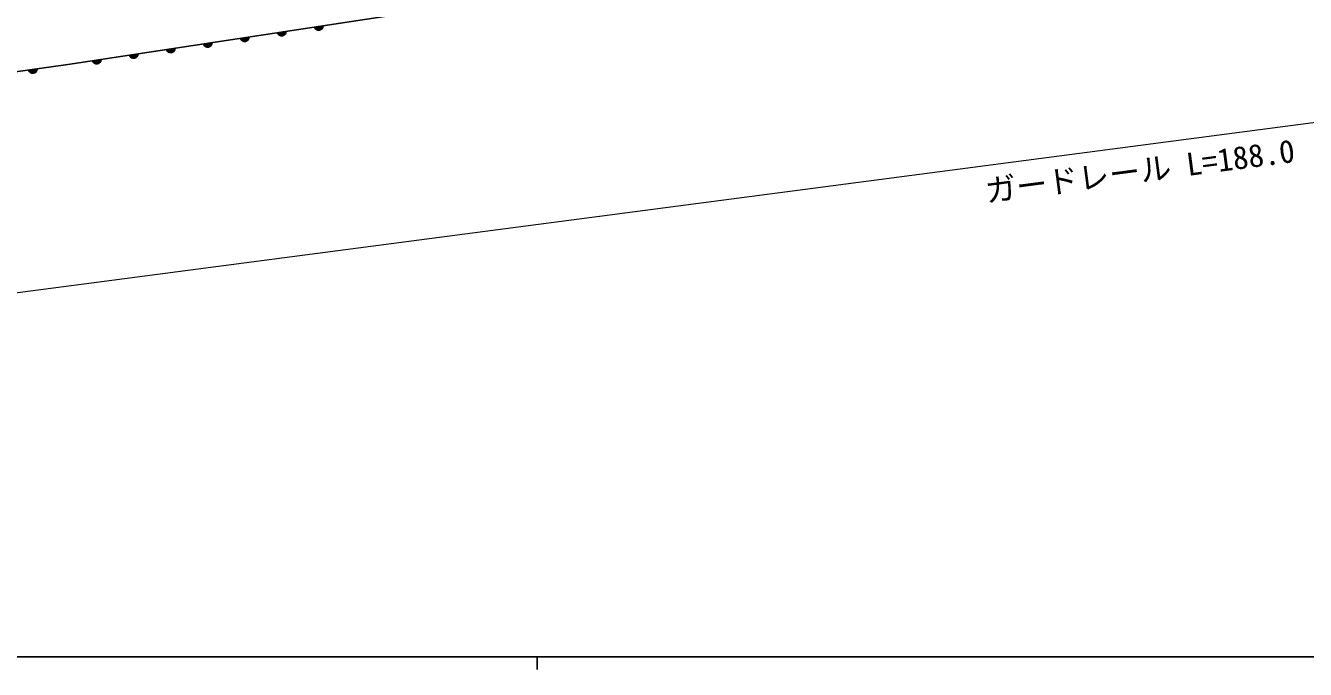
# Model space of a CAD drawing. Units: millimetres, scale not verified. Extents: x 40000 to 680000, y 20000 to 380000.
# Drawn here: x 127038 to 229544, y 204000 to 255585 of the extents above; entities that cross this region are included whole.
import ezdxf
from ezdxf.enums import TextEntityAlignment as Align

# ---------------------------------------------------------------- set-up
doc = ezdxf.new("R2010")
doc.units = ezdxf.units.MM
doc.header["$LTSCALE"] = 1000
for name, color, linetype, lineweight in [('M-BGD', 7, 'Continuous', 25), ('M-STR-HTXT', 7, 'Continuous', 13), ('M-TTL-BAND', 7, 'Continuous', 25)]:
    doc.layers.add(name, color=color, linetype=linetype, lineweight=lineweight)
doc.styles.add('ＭＳ ゴシック', font='')
doc.styles.get('ＭＳ ゴシック').set_extended_font_data('MS Gothic')

msp = doc.modelspace()

# ---------------------------------------------------------------- linework, layer by layer
at = {"layer": 'M-BGD'}
msp.add_lwpolyline([(66281, 243329), (106975, 249179), (130428, 252459), (158767, 256765), (188475, 260864), (224912, 265914), (241988, 268291), (262259, 270825), (281840, 272827), (302703, 274986)], dxfattribs=at)
for centre, radius, start, end in [((150521, 255567), 354, 197.43693, 359.84211), ((150521, 255567), 283, 199.66097, 357.61807), ((150521, 255567), 212, 203.4073, 353.87175), ((150521, 255567), 142, 211.11903, 346.16002), ((150521, 255567), 100, 221.43669, 335.84235), ((141623, 254215), 354, 197.43693, 359.84211), ((144589, 254666), 354, 197.43693, 359.84211), ((144589, 254666), 283, 199.66097, 357.61807), ((144589, 254666), 212, 203.4073, 353.87175), ((144589, 254666), 142, 211.11903, 346.16002), ((144589, 254666), 100, 221.43669, 335.84235), ((147555, 255116), 354, 197.43693, 359.84211), ((147555, 255116), 283, 199.66097, 357.61807), ((147555, 255116), 212, 203.4073, 353.87175), ((147555, 255116), 142, 211.11903, 346.16002), ((147555, 255116), 100, 221.43669, 335.84235), ((135691, 253314), 354, 197.43693, 359.84211), ((135691, 253314), 283, 199.66097, 357.61807), ((135691, 253314), 212, 203.4073, 353.87175), ((135691, 253314), 142, 211.11903, 346.16002), ((135691, 253314), 100, 221.43669, 335.84235), ((138657, 253764), 354, 197.43693, 359.84211), ((138657, 253764), 283, 199.66097, 357.61807), ((138657, 253764), 212, 203.4073, 353.87175), ((138657, 253764), 142, 211.11903, 346.16002), ((138657, 253764), 100, 221.43669, 335.84235), ((141623, 254215), 283, 199.66097, 357.61807), ((141623, 254215), 212, 203.4073, 353.87175), ((141623, 254215), 142, 211.11903, 346.16002), ((141623, 254215), 100, 221.43669, 335.84235), ((132725, 252863), 354, 197.43693, 359.84211), ((132725, 252863), 283, 199.66097, 357.61807), ((132725, 252863), 212, 203.4073, 353.87175), ((132725, 252863), 142, 211.11903, 346.16002), ((132725, 252863), 100, 221.43669, 335.84235), ((127607, 252119), 354, 196.75973, 359.16491), ((127607, 252119), 283, 198.98377, 356.94087), ((127607, 252119), 212, 202.7301, 353.19455), ((127607, 252119), 142, 210.44183, 345.48282), ((127607, 252119), 100, 220.75949, 335.16515)]:
    msp.add_arc(centre, radius, start, end, dxfattribs=at)
at = {"layer": 'M-STR-HTXT'}
msp.add_line((123337, 233807), (308705, 258135), dxfattribs=at)
at = {"layer": 'M-TTL-BAND'}
for p, q in [((40000, 205000), (579000, 205000)), ((168000, 205000), (168000, 204000))]:
    msp.add_line(p, q, dxfattribs=at)

# ---------------------------------------------------------------- texts
at = {"layer": 'M-STR-HTXT', "style": 'ＭＳ ゴシック'}
msp.add_text('ガードレール L=188.0', height=1833, rotation=7.477, dxfattribs=at).set_placement((216477, 242501), align=Align.BOTTOM_CENTER)

doc.saveas('drawing.dxf')
